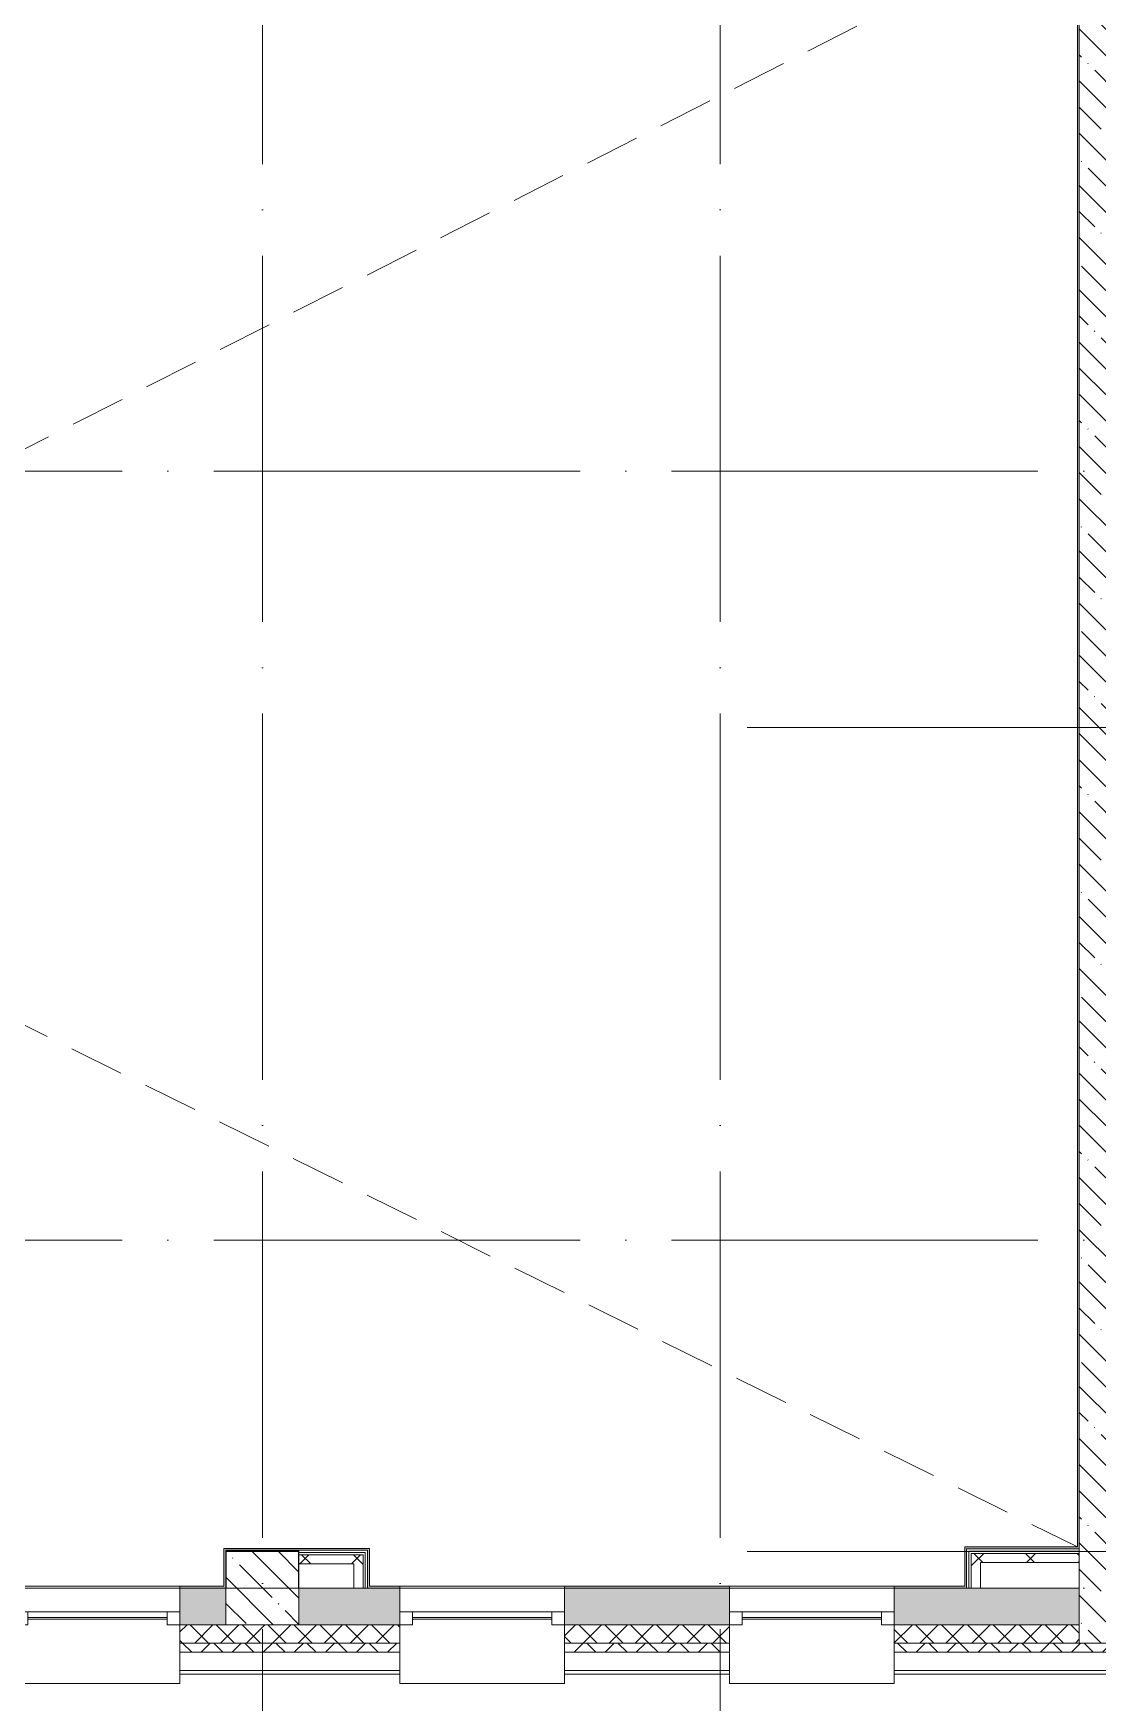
# Model space of a CAD drawing. Header units: millimetres. Extents: x 97 to 214665, y -4577 to 61202.
# Drawn here: x 152948 to 158758, y 25800 to 34915 of the extents above; entities that cross this region are included whole.
import ezdxf

# ---------------------------------------------------------------- set-up
doc = ezdxf.new("R2010")
doc.units = ezdxf.units.MM
doc.linetypes.add('ADSK_Линия сетки', pattern=[2500, 2000, -250, 0, -250])
doc.linetypes.add('ADSK_Снесено', pattern=[450, 300, -150])
for name, color, linetype, lineweight in [('A-DETL-DEMO-OTLN', 6, 'ADSK_Снесено', 9), ('A-GLAZ-____-MCUT', 151, 'Continuous', 9), ('A-GLAZ-____-OTLN', 151, 'Continuous', 9), ('A-WALL-____-MCUT', 113, 'Continuous', 9), ('A-WALL-____-PATT', 111, 'Continuous', 9), ('A-WALL-FNSH-MCUT', 113, 'Continuous', 9), ('I-WALL-____-OTLN', 2, 'Continuous', 9), ('S-COLS-____-MCUT', 52, 'Continuous', 9), ('S-COLS-____-OTLN', 52, 'Continuous', 9), ('S-GRID-____-OTLN', 1, 'Continuous', 9)]:
    doc.layers.add(name, color=color, linetype=linetype, lineweight=lineweight)
pattern_1 = [(135, (0, 0), (-142.5612, -142.5612), []), (135, (142.56, 0), (-142.5612, -142.5612), [252.016, -50.403, 3.353, -47.05])]
pattern_2 = [(45, (0, 0), (-141.42136, 141.42136), []), (135, (0, 0), (-141.42136, -141.42136), [])]

# ---------------------------------------------------------------- blocks, each defined once
blk = doc.blocks.new('Окно_СКБ_1Ст1 - 120_Окно_СКБ_1Ст_900_ОК4-29019066-О_АИ_ПП_4_200_Целиком')
at = {"layer": 'A-GLAZ-____-MCUT', "color": 90}
for p, q in [((-450, -195), (-450, -125)), ((-450, -125), (-380, -125)), ((-380, -125), (-380, -195)), ((380, -195), (380, -125)), ((380, -125), (450, -125)), ((450, -125), (450, -195)), ((-380, -195), (-450, -195)), ((450, -195), (380, -195))]:
    blk.add_line(p, q, dxfattribs=at)
at = {"layer": 'A-GLAZ-____-MCUT', "color": 10, "lineweight": 5}
for p, q in [((380, -155), (-380, -155)), ((380, -165), (-380, -165))]:
    blk.add_line(p, q, dxfattribs=at)
at = {"layer": 'A-GLAZ-____-OTLN', "color": 10, "lineweight": 5}
blk.add_line((-450, -195), (450, -195), dxfattribs=at)
blk = doc.blocks.new('Окно_СКБ_1Ст1 - 120_Окно_СКБ_1Ст_900_ОК5-29019111-О_АИ_ПП_4_200_Целиком')
at = {"layer": 'A-GLAZ-____-MCUT', "color": 90}
for p, q in [((-450, -195), (-450, -125)), ((-450, -125), (-380, -125)), ((-380, -125), (-380, -195)), ((380, -195), (380, -125)), ((380, -125), (450, -125)), ((450, -125), (450, -195)), ((-380, -195), (-450, -195)), ((450, -195), (380, -195))]:
    blk.add_line(p, q, dxfattribs=at)
at = {"layer": 'A-GLAZ-____-MCUT', "color": 10, "lineweight": 5}
for p, q in [((380, -155), (-380, -155)), ((380, -165), (-380, -165))]:
    blk.add_line(p, q, dxfattribs=at)
at = {"layer": 'A-GLAZ-____-OTLN', "color": 10, "lineweight": 5}
blk.add_line((-450, -195), (450, -195), dxfattribs=at)
blk = doc.blocks.new('WNW_Отлив1 - Отлив_металлический 2-28596055-О_АИ_ПП_4_200_Целиком')
at = {"layer": 'A-GLAZ-____-OTLN', "color": 10, "lineweight": 5}
for p, q in [((450, 320), (-450, 320)), ((-450, 320), (-450, 270)), ((450, 270), (450, 320))]:
    blk.add_line(p, q, dxfattribs=at)
blk = doc.blocks.new('0083_СОШ675_АР_R22_rvt-1-О_АИ_ПП_4_200_Целиком')
at = {"layer": 'A-WALL-____-PATT', "lineweight": 5}
h = blk.add_hatch(dxfattribs=at)
h.set_pattern_fill('FP_31', color=10, style=0, pattern_type=2)
h.set_pattern_definition(pattern_1)
h.paths.add_polyline_path([(101160, 26125.1), (101360, 26125.1), (101360, 36100), (101160, 36100), (101160, 26225.1)])
h = blk.add_hatch(dxfattribs=at)
h.set_pattern_fill('FP_20', color=252, style=0, pattern_type=2)
h.set_pattern_definition(pattern_2)
h.paths.add_polyline_path([(97199.6, 26557), (97249.6, 26557), (97249.6, 26607), (96900, 26607), (96900, 26557)])
h = blk.add_hatch(dxfattribs=at)
h.set_pattern_fill('FP_20', color=252, style=0, pattern_type=2)
h.set_pattern_definition(pattern_2)
h.paths.add_polyline_path([(97249.6, 26425), (97249.6, 26557), (97199.6, 26557), (97199.6, 26425)])
h = blk.add_hatch(dxfattribs=at)
h.set_pattern_fill('FP_20', color=252, style=0, pattern_type=2)
h.set_pattern_definition(pattern_2)
h.paths.add_polyline_path([(101160, 26565), (101160, 26615), (100570, 26615), (100570, 26565), (100686.5, 26565)])
h = blk.add_hatch(dxfattribs=at)
h.set_pattern_fill('FP_20', color=252, style=0, pattern_type=2)
h.set_pattern_definition(pattern_2)
h.paths.add_polyline_path([(100620, 26425), (100620, 26565), (100570, 26565), (100570, 26425)])
h = blk.add_hatch(dxfattribs=at)
h.set_pattern_fill('FP_74', color=10, style=0, pattern_type=2)
h.set_pattern_definition([(50, (0, 0), (364.3679, -31.8783), [38.1, -419.1]), (355, (0, 0), (-70.4859, 382.1133), [30.48, -335.28]), (100.451, (30.36, -2.66), (293.885, 350.2334), [32.38, -356.18]), (46.184, (0, 101.6), (542.1585, -84.0858), [57.15, -628.65]), (96.636, (45.2, 94.6), (474.805, 494.8554), [48.57, -534.27]), (351.184, (0, 101.6), (474.8102, 494.85), [45.72, -502.92]), (21, (50.8, 76.2), (303.2285, -204.5305), [38.1, -419.1]), (326, (50.8, 76.2), (123.6039, 368.376), [30.48, -335.28]), (71.451, (76.07, 59.16), (426.8341, 163.8427), [32.38, -356.18]), (37.5, (0, 0), (6.17665, 169.11015), [16.764, -314.452, 16.764, -323.596, -336.55]), (37.5, (0, 0), (6.17665, 169.11015), [-671.576, 16.764, -319.786]), (7.5, (0, 0), (133.63888, 200.3615), [16.764, -177.292, 16.764, -306.832, -128.27]), (7.5, (0, 0), (133.63888, 200.3615), [-517.652, 16.764, -111.506]), (327.5, (-113.28, 0), (271.18182, -11.45836), [16.764, -110.236, 16.764, -379.476, -525.78]), (327.5, (-113.28, 0), (271.18182, -11.45836), [-523.24, 16.764, -509.016]), (317.5, (-164.08, 0), (296.2585, 50.85285), [16.764, -148.336, 16.764, -246.38, -373.38]), (317.5, (-164.08, 0), (296.2585, 50.85285), [-428.244, 16.764, -356.616])])
h.paths.add_polyline_path([(101160, 26225), (101160, 26425), (100150, 26425), (100150, 26225), (100686.5, 26225)])
h.paths.add_polyline_path([(96900, 26225), (97450, 26225), (97450, 26425), (96900, 26425)])
h.paths.add_polyline_path([(96500, 26225), (96500, 26425), (96250, 26425), (96250, 26225)])
h.paths.add_polyline_path([(98350, 26225), (99250, 26225), (99250, 26425), (98350, 26425)])
h.paths.add_polyline_path([(95350, 26225), (95350, 26425), (94450, 26425), (94450, 26225), (94888.4, 26225)])
h.paths.add_polyline_path([(92750, 26225), (93550, 26225), (93550, 26425), (92750, 26425)])
h.paths.add_polyline_path([(89650, 26225), (89650, 26425), (88850, 26425), (88850, 26225), (89090.3, 26225)])
h.paths.add_polyline_path([(86650, 26225), (87550, 26225), (87550, 26425), (86650, 26425)])
h.paths.add_polyline_path([(85750, 26225), (85750, 26425), (84250, 26425), (84250, 26225), (85224.9, 26225)])
h.paths.add_polyline_path([(83150, 26225), (83350, 26225), (83350, 26425), (83150, 26425)])
h.paths.add_polyline_path([(81359.5, 26225), (81550, 26225), (81550, 26425), (80300, 26425), (80300, 26225), (80876.3, 26225)])
h.paths.add_polyline_path([(79000, 26225), (79000, 26425), (77550, 26425), (77550, 26225)])
h.paths.add_polyline_path([(82750, 26225), (82750, 26425), (82450, 26425), (82450, 26225)])
h.paths.add_polyline_path([(74595, 26225), (74600, 26225), (74600, 26425), (74200, 26425), (74200, 26225)])
h.paths.add_polyline_path([(75561.4, 26225), (75850, 26225), (75850, 26425), (75000, 26425), (75000, 26225), (75078.2, 26225)])
h = blk.add_hatch(dxfattribs=at)
h.set_pattern_fill('FP_21', color=10, style=0, pattern_type=2)
h.set_pattern_definition([(45, (0, 0), (-70.71068, 70.71068), []), (135, (0, 0), (-70.71068, -70.71068), [])])
h.paths.add_polyline_path([(104552, 26125.1), (104600, 26125.1), (104700, 26225.1), (102445, 26225.1), (102445, 26125.1), (102619.3, 26125.1)])
h.paths.add_polyline_path([(101160, 26125.1), (101160, 26225.1), (100150, 26225.1), (100150, 26125.1), (100686.5, 26125.1)])
h.paths.add_polyline_path([(101360, 26125.1), (101545, 26125.1), (101545, 26225.1), (101360, 26225.1)])
h.paths.add_polyline_path([(99250, 26125.1), (99250, 26225.1), (98350, 26225.1), (98350, 26125.1), (98753.8, 26125.1)])
h.paths.add_polyline_path([(96250, 26125.1), (97450, 26125.1), (97450, 26225.1), (96250, 26225.1)])
h.paths.add_polyline_path([(94450, 26125.1), (95350, 26125.1), (95350, 26225.1), (94450, 26225.1)])
h.paths.add_polyline_path([(92350, 26125.1), (93550, 26125.1), (93550, 26225.1), (92350, 26225.1)])
h.paths.add_polyline_path([(89090.3, 26125.1), (89650, 26125.1), (89650, 26225.1), (88450, 26225.1), (88450, 26125.1)])
h.paths.add_polyline_path([(87157.6, 26125.1), (87550, 26125.1), (87550, 26225.1), (86650, 26225.1), (86650, 26125.1)])
h.paths.add_polyline_path([(85750, 26125.1), (85750, 26225.1), (84250, 26225.1), (84250, 26125.1), (85224.9, 26125.1)])
h.paths.add_polyline_path([(82450, 26125.1), (83350, 26125.1), (83350, 26225.1), (82450, 26225.1)])
h.paths.add_polyline_path([(81550, 26125.1), (81550, 26225.1), (79900, 26225.1), (79900, 26125.1), (81359.5, 26125.1)])
h.paths.add_polyline_path([(77550, 26125.1), (79000, 26125.1), (79000, 26225.1), (77550, 26225.1)])
h.paths.add_polyline_path([(75561.4, 26125.1), (75850, 26125.1), (75850, 26225.1), (74200, 26225.1), (74200, 26125.1), (75078.2, 26125.1)])
h.paths.add_polyline_path([(69763.2, 26125.1), (70150, 26125.1), (70150, 26225.1), (69200, 26225.1), (69200, 26125.1), (69280.1, 26125.1)])
h = blk.add_hatch(dxfattribs=at)
h.set_pattern_fill('FP_7', color=10, style=0, pattern_type=2)
h.set_pattern_definition([(135, (0, 0), (-84.85281, -84.85281), []), (225, (0, 0), (84.85281, -84.85281), [])])
h.paths.add_polyline_path([(104550, 26075.1), (104600, 26125.1), (102445, 26125.1), (102445, 26075.1), (102619.3, 26075.1)])
h.paths.add_polyline_path([(101545, 26075.1), (101545, 26125.1), (100150, 26125.1), (100150, 26075.1), (100686.5, 26075.1)])
h.paths.add_polyline_path([(98753.8, 26075.1), (99250, 26075.1), (99250, 26125.1), (98350, 26125.1), (98350, 26075.1)])
h.paths.add_polyline_path([(97450, 26075.1), (97450, 26125.1), (96250, 26125.1), (96250, 26075.1), (96821.1, 26075.1)])
h.paths.add_polyline_path([(95350, 26075.1), (95350, 26125.1), (94450, 26125.1), (94450, 26075.1), (94888.4, 26075.1)])
h.paths.add_polyline_path([(92350, 26075.1), (93550, 26075.1), (93550, 26125.1), (92350, 26125.1)])
h.paths.add_polyline_path([(89650, 26075.1), (89650, 26125.1), (88450, 26125.1), (88450, 26075.1), (89090.3, 26075.1)])
h.paths.add_polyline_path([(87550, 26075.1), (87550, 26125.1), (86650, 26125.1), (86650, 26075.1), (87157.6, 26075.1)])
h.paths.add_polyline_path([(85750, 26075.1), (85750, 26125.1), (84250, 26125.1), (84250, 26075.1), (85224.9, 26075.1)])
h.paths.add_polyline_path([(82450, 26075.1), (83350, 26075.1), (83350, 26125.1), (82450, 26125.1)])
h.paths.add_polyline_path([(81359.5, 26075.1), (81550, 26075.1), (81550, 26125.1), (79900, 26125.1), (79900, 26075.1), (80876.3, 26075.1)])
h.paths.add_polyline_path([(79000, 26075.1), (79000, 26125.1), (77550, 26125.1), (77550, 26075.1)])
h.paths.add_polyline_path([(75078.2, 26075.1), (75850, 26075.1), (75850, 26125.1), (74200, 26125.1), (74200, 26075.1), (74595, 26075.1)])
h.paths.add_polyline_path([(69763.2, 26075.1), (70150, 26075.1), (70150, 26125.1), (69150, 26125.1), (69150, 26075.1), (69280.1, 26075.1)])
at = {"layer": 'S-COLS-____-OTLN', "lineweight": 5}
h = blk.add_hatch(dxfattribs=at)
h.set_pattern_fill('FP_31', color=256, style=0, pattern_type=2)
h.set_pattern_definition(pattern_1)
h.paths.add_polyline_path([(96500, 26225), (96900, 26225), (96900, 26625), (96500, 26625), (96500, 26425)])
at = {"layer": 'A-WALL-____-MCUT', "color": 50, "lineweight": 13}
for p, q in [((101160, 35574.9), (101160, 26640)), ((101160, 26627.5), (101160, 26640)), ((101160, 26615), (101160, 26627.5)), ((96900, 26607), (96900, 26557)), ((97249.6, 26607), (96900, 26607)), ((96900, 26557), (97199.6, 26557)), ((97199.6, 26557), (97199.6, 26425)), ((97249.6, 26607), (97249.6, 26557)), ((97249.6, 26425), (97249.6, 26557)), ((100570, 26615), (101160, 26615)), ((100570, 26565), (100570, 26615)), ((100570, 26425), (100570, 26565)), ((100620, 26565), (101160, 26565)), ((100620, 26425), (100620, 26565)), ((101160, 26565), (101160, 26225.1)), ((96500, 26425), (96250, 26425)), ((96250, 26425), (96250, 26225)), ((97450, 26425), (96900, 26425)), ((97199.6, 26425), (97249.6, 26425)), ((97450, 26225), (97450, 26425)), ((99250, 26425), (98350, 26425)), ((98350, 26425), (98350, 26225)), ((99250, 26225), (99250, 26425)), ((101160, 26425), (100150, 26425)), ((100150, 26425), (100150, 26225)), ((100570, 26425), (100620, 26425)), ((101160, 26225), (101160, 26425)), ((96500, 26225.1), (96250, 26225.1)), ((96250, 26225), (96500, 26225)), ((97450, 26225.1), (96900, 26225.1)), ((96900, 26225), (97450, 26225)), ((99250, 26225.1), (98350, 26225.1)), ((98350, 26225), (99250, 26225)), ((100454.8, 26225.1), (100150, 26225.1)), ((100150, 26225), (101160, 26225)), ((101160, 26225.1), (100454.8, 26225.1)), ((101160, 26225.1), (101160, 26125.1)), ((96250, 26125.1), (96250, 26075.1)), ((96250, 26125.1), (97450, 26125.1)), ((96250, 26075.1), (97450, 26075.1)), ((97450, 26075.1), (97450, 26125.1)), ((98350, 26125.1), (98350, 26075.1)), ((98350, 26125.1), (99250, 26125.1)), ((98350, 26075.1), (99250, 26075.1)), ((99250, 26075.1), (99250, 26125.1)), ((100150, 26125.1), (100150, 26075.1)), ((100150, 26125.1), (100454.8, 26125.1)), ((100150, 26075.1), (100454.8, 26075.1)), ((100454.8, 26125.1), (101160, 26125.1)), ((100454.8, 26075.1), (101545, 26075.1))]:
    blk.add_line(p, q, dxfattribs=at)
at = {"layer": 'A-WALL-____-MCUT', "color": 10, "lineweight": 5}
for p, q in [((97262.1, 26619.5), (96900, 26619.5)), ((97262.1, 26619.5), (97262.1, 26607)), ((100557.5, 26627.5), (101160, 26627.5)), ((100557.5, 26615), (100557.5, 26627.5)), ((97262.1, 26607), (97262.1, 26557)), ((97262.1, 26425), (97262.1, 26557)), ((100557.5, 26565), (100557.5, 26615)), ((100557.5, 26425), (100557.5, 26565)), ((101160, 26565), (101160, 26615)), ((96500, 26225), (96500, 26425)), ((96900, 26425), (96900, 26225)), ((96900, 26225.1), (96500, 26225.1)), ((101160, 26125.1), (101360, 26125.1)), ((101160, 26125.1), (101360, 26125.1)), ((96250, 25975.1), (97450, 25975.1)), ((98350, 25975.1), (99250, 25975.1)), ((100150, 25975.1), (100454.8, 25975.1)), ((100454.8, 25975.1), (101545, 25975.1))]:
    blk.add_line(p, q, dxfattribs=at)
at = {"layer": 'A-WALL-____-MCUT', "color": 90}
for p, q in [((96250, 26225.1), (96250, 26125.1)), ((97450, 26125.1), (97450, 26225.1)), ((98350, 26225.1), (98350, 26125.1)), ((99250, 26125.1), (99250, 26225.1)), ((100150, 26225.1), (100150, 26125.1)), ((96250, 26075.1), (96250, 25975.1)), ((97450, 25975.1), (97450, 26075.1)), ((98350, 26075.1), (98350, 25975.1)), ((99250, 25975.1), (99250, 26075.1)), ((100150, 26075.1), (100150, 25975.1))]:
    blk.add_line(p, q, dxfattribs=at)
at = {"layer": 'A-WALL-FNSH-MCUT', "color": 90}
for p, q in [((97274.6, 26632), (96900, 26632)), ((96900, 26632), (96900, 26619.5)), ((96900, 26619.5), (96900, 26607)), ((97274.6, 26619.5), (97274.6, 26632)), ((97274.6, 26607), (97274.6, 26619.5)), ((101160, 26640), (100545, 26640)), ((100545, 26640), (100545, 26627.5)), ((100545, 26627.5), (100545, 26615)), ((97274.6, 26557), (97274.6, 26607)), ((97274.6, 26425), (97274.6, 26557)), ((100545, 26615), (100545, 26565)), ((100545, 26565), (100545, 26425)), ((97249.6, 26425), (97262.1, 26425)), ((97262.1, 26425), (97274.6, 26425)), ((100545, 26425), (100557.5, 26425)), ((100557.5, 26425), (100570, 26425)), ((96250, 25975.1), (96250, 25955.1)), ((96250, 25955.1), (97450, 25955.1)), ((97450, 25955.1), (97450, 25975.1)), ((98350, 25975.1), (98350, 25955.1)), ((98350, 25955.1), (99250, 25955.1)), ((99250, 25955.1), (99250, 25975.1)), ((100150, 25975.1), (100150, 25955.1)), ((100150, 25955.1), (100454.8, 25955.1)), ((100454.8, 25955.1), (101545, 25955.1))]:
    blk.add_line(p, q, dxfattribs=at)
at = {"layer": 'I-WALL-____-OTLN', "color": 90}
for p, q in [((95350, 26425), (96250, 26425)), ((97450, 26425), (98350, 26425)), ((99250, 26425), (100150, 26425))]:
    blk.add_line(p, q, dxfattribs=at)
at = {"layer": 'S-COLS-____-MCUT', "color": 130, "lineweight": 25}
for p, q in [((96900, 26625), (96500, 26625)), ((96500, 26625), (96500, 26425)), ((96900, 26425), (96900, 26625))]:
    blk.add_line(p, q, dxfattribs=at)
at = {"layer": 'S-COLS-____-OTLN', "color": 90}
for p, q in [((96500, 26425), (96500, 26225)), ((96900, 26225), (96900, 26425)), ((96500, 26225), (96900, 26225))]:
    blk.add_line(p, q, dxfattribs=at)
at = {"layer": 'A-GLAZ-____-OTLN', "color": 90, "lineweight": 9, "rotation": 180}
for name, p in [('Окно_СКБ_1Ст1 - 120_Окно_СКБ_1Ст_900_ОК5-29019111-О_АИ_ПП_4_200_Целиком', (95800, 26100.1)), ('Окно_СКБ_1Ст1 - 120_Окно_СКБ_1Ст_900_ОК4-29019066-О_АИ_ПП_4_200_Целиком', (97900, 26100.1)), ('Окно_СКБ_1Ст1 - 120_Окно_СКБ_1Ст_900_ОК5-29019111-О_АИ_ПП_4_200_Целиком', (99700, 26100.1)), ('WNW_Отлив1 - Отлив_металлический 2-28596055-О_АИ_ПП_4_200_Целиком', (95800, 26225.1)), ('WNW_Отлив1 - Отлив_металлический 2-28596055-О_АИ_ПП_4_200_Целиком', (97900, 26225.1)), ('WNW_Отлив1 - Отлив_металлический 2-28596055-О_АИ_ПП_4_200_Целиком', (99700, 26225.1))]:
    blk.add_blockref(name, p, dxfattribs=at)

msp = doc.modelspace()

# ---------------------------------------------------------------- hatches: boundary and pattern name
at = {"layer": 'A-WALL-____-PATT'}
for points in [[(158658.114412, 26640.000586), (158658.114412, 35564.999414), (158648.114412, 35564.999414), (158648.114412, 26640.000586)], [(153988.114412, 26425), (153998.114412, 26425), (153998.114412, 26642.000586), (153988.114412, 26642.000586), (153988.114412, 26435)], [(154772.666694, 26632.000586), (154782.666694, 26632.000586), (154782.666694, 26642.000586), (153998.114412, 26642.000586), (153998.114412, 26632.000586), (154319.247575, 26632.000586)], [(154782.666694, 26435.000586), (154782.666694, 26632.000586), (154772.666694, 26632.000586), (154772.666694, 26435.000586)], [(158648.114412, 26640.000586), (158648.114412, 26650.000586), (158033.114412, 26650.000586), (158033.114412, 26640.000586), (158184.660423, 26640.000586)], [(158043.114412, 26435.000586), (158043.114412, 26640.000586), (158033.114412, 26640.000586), (158033.114412, 26435.000586)]]:
    msp.add_hatch(color=7, dxfattribs=at).paths.add_polyline_path(points)
h = msp.add_hatch(color=7, dxfattribs=at)
h.paths.add_polyline_path([(153988.114412, 26425), (153988.114412, 26435), (153748.114412, 26435), (153748.114412, 26425)])
h.paths.add_polyline_path([(150622.666694, 26425), (151048.114412, 26425), (151048.114412, 26435), (150622.666694, 26435)])
h.paths.add_polyline_path([(151948.114412, 26425), (152848.114412, 26425), (152848.114412, 26435), (151948.114412, 26435)])
h = msp.add_hatch(color=7, dxfattribs=at)
h.paths.add_polyline_path([(158043.114412, 26425.000586), (158043.114412, 26435.000586), (157648.114412, 26435.000586), (157648.114412, 26425.000586), (157701.483817, 26425.000586)])
h.paths.add_polyline_path([(154948.114412, 26425.000586), (154948.114412, 26435.000586), (154772.666694, 26435.000586), (154772.666694, 26425.000586)])
h.paths.add_polyline_path([(155848.114412, 26425.000586), (156748.114412, 26425.000586), (156748.114412, 26435.000586), (155848.114412, 26435.000586)])

# ---------------------------------------------------------------- linework, layer by layer
at = {"layer": 'A-DETL-DEMO-OTLN'}
for p, q in [((140658.09249, 35564.999414), (158648.114412, 26650.000586)), ((158648.114412, 35564.999414), (140667.786171, 26435.000586))]:
    msp.add_line(p, q, dxfattribs=at)
at = {"layer": 'A-WALL-____-MCUT', "color": 7}
for p, q in [((158648.114412, 35564.999414), (158648.114412, 26650.000586)), ((158658.114412, 26640.000586), (158658.114412, 35574.999414)), ((153988.114412, 26642.000586), (153988.114412, 26435)), ((154782.666694, 26642.000586), (153988.114412, 26642.000586)), ((153998.114412, 26425), (153998.114412, 26632.000586)), ((153998.114412, 26632.000586), (154772.666694, 26632.000586)), ((154772.666694, 26632.000586), (154772.666694, 26425.000586)), ((154782.666694, 26435.000586), (154782.666694, 26642.000586)), ((158648.114412, 26650.000586), (158033.114412, 26650.000586)), ((158033.114412, 26650.000586), (158033.114412, 26435.000586)), ((158043.114412, 26640.000586), (158658.114412, 26640.000586)), ((158043.114412, 26425.000586), (158043.114412, 26640.000586)), ((153988.114412, 26435), (153748.114412, 26435)), ((153748.114412, 26435), (153748.114412, 26425)), ((154948.114412, 26435.000586), (154782.666694, 26435.000586)), ((154948.114412, 26425.000586), (154948.114412, 26435.000586)), ((156748.114412, 26435.000586), (155848.114412, 26435.000586)), ((155848.114412, 26435.000586), (155848.114412, 26425.000586)), ((156748.114412, 26425.000586), (156748.114412, 26435.000586)), ((158033.114412, 26435.000586), (157648.114412, 26435.000586)), ((157648.114412, 26435.000586), (157648.114412, 26425.000586)), ((153748.114412, 26425), (153998.114412, 26425)), ((154772.666694, 26425.000586), (154948.114412, 26425.000586)), ((155848.114412, 26425.000586), (156748.114412, 26425.000586)), ((157648.114412, 26425.000586), (158043.114412, 26425.000586))]:
    msp.add_line(p, q, dxfattribs=at)
at = {"layer": 'I-WALL-____-OTLN'}
for p, q in [((152848.114412, 26435), (153748.114412, 26435)), ((154948.114412, 26435.000586), (155848.114412, 26435.000586)), ((156748.114412, 26435.000586), (157648.114412, 26435.000586)), ((153748.114412, 26425), (152848.114412, 26425)), ((155848.114412, 26425.000586), (154948.114412, 26425.000586)), ((157648.114412, 26425.000586), (156748.114412, 26425.000586))]:
    msp.add_line(p, q, dxfattribs=at)
at = {"layer": 'S-GRID-____-OTLN', "linetype": 'ADSK_Линия сетки'}
for p, q in [((154198.114745, 61202.00513), (154198.114745, -3572.657751)), ((156698.115079, 61202.00513), (156698.115079, -3572.657751)), ((53928.563196, 32525.000984), (213846.668489, 32525.000984)), ((213846.668489, 31125.11992), (156818.114412, 31125.11992)), ((53928.563196, 28325.000984), (213846.668489, 28325.000984)), ((213846.668489, 26625.11992), (156818.114412, 26625.11992)), ((53928.563196, 26425.000586), (213846.668489, 26425.000586))]:
    msp.add_line(p, q, dxfattribs=at)

# ---------------------------------------------------------------- block references
at = {"color": 250, "lineweight": 5}
msp.add_blockref('0083_СОШ675_АР_R22_rvt-1-О_АИ_ПП_4_200_Целиком', (57498.114412, 0), dxfattribs=at)

doc.saveas('drawing.dxf')
